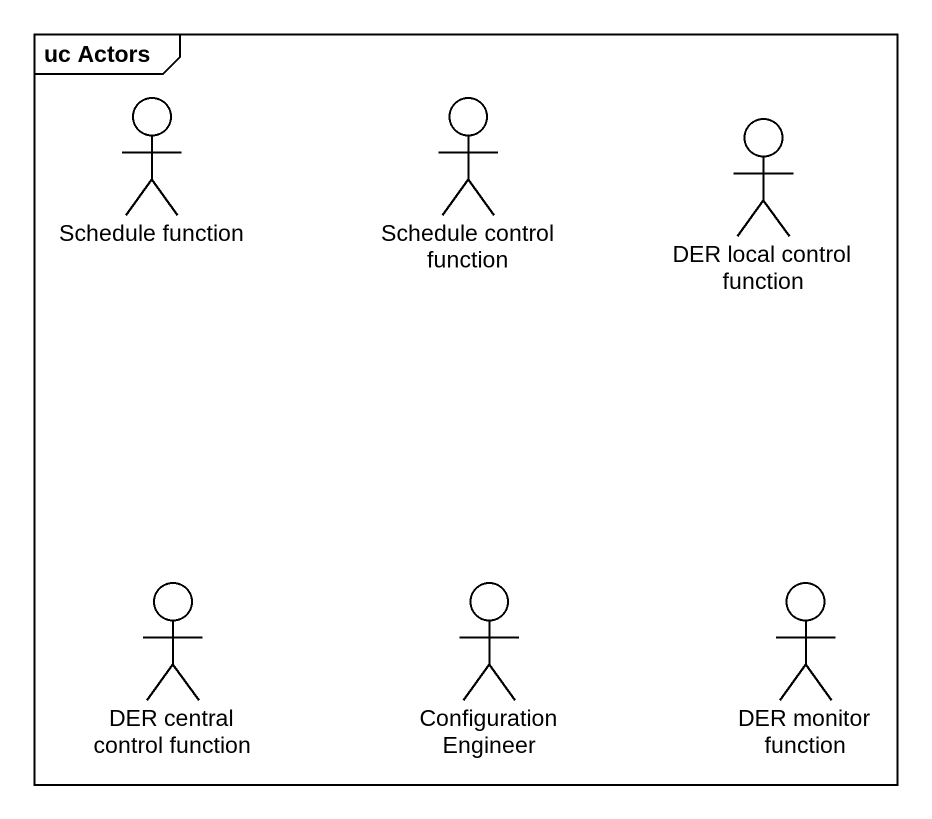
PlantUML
@startuml
mainframe uc Actors
actor "Schedule function" as Schedule_function
actor "Schedule control function" as Schedule_control_function
actor "DER local control function" as DER_local_control_function
actor "DER central control function" as DER_central_control_function
actor "Configuration Engineer" as Configuration_Engineer
actor "DER monitor function" as DER_monitor_function
@enduml
